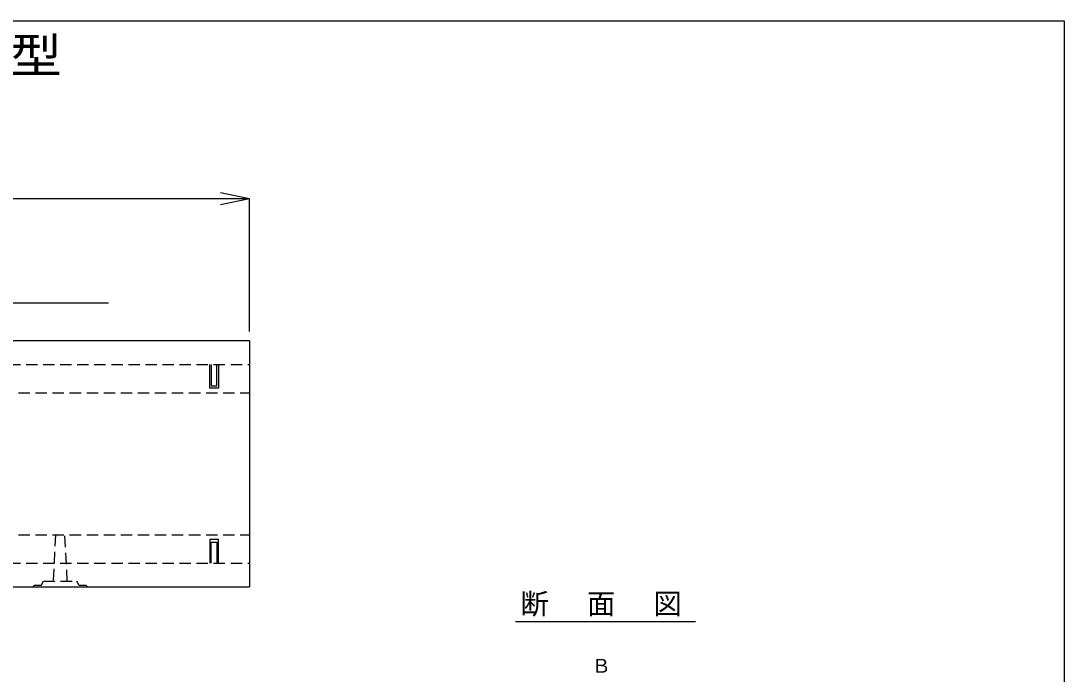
# Model space of a CAD drawing. Units: millimetres, scale not verified. Extents: x -2700 to 2700, y -1900 to 1800.
# Drawn here: x 497 to 2700, y 420 to 1800 of the extents above; entities that cross this region are included whole.
import ezdxf
from ezdxf.enums import TextEntityAlignment as Align

# ---------------------------------------------------------------- set-up
doc = ezdxf.new("R2010")
doc.units = ezdxf.units.MM
doc.header["$LTSCALE"] = 20
doc.linetypes.add('DASHED1', pattern=[1.8, 1.2, -0.6])
for name, color, linetype in [('0-1_1', 3, 'Continuous'), ('0-2_2', 4, 'Continuous'), ('F-0_240', 2, 'Continuous')]:
    doc.layers.add(name, color=color, linetype=linetype)
doc.styles.add('ＭＳ ゴシック', font='')
doc.styles.get('ＭＳ ゴシック').set_extended_font_data('MS Gothic')

msp = doc.modelspace()

# ---------------------------------------------------------------- linework, layer by layer
at = {"layer": '0-1_1'}
for p, q in [((980, 1124.05), (-1020, 1124.05)), ((980, 1124.05), (980, 604.05)), ((-1020, 604.05), (980, 604.05))]:
    msp.add_line(p, q, dxfattribs=at)
at = {"layer": '0-1_1', "linetype": 'DASHED1'}
for p, q in [((40, 1074.05), (980, 1074.05)), ((-1020, 1014.05), (980, 1014.05)), ((-1020, 714.05), (980, 714.05)), ((570, 714.05), (565, 616.05)), ((595, 616.05), (590, 714.05)), ((40, 654.05), (980, 654.05)), ((522, 604.05), (525, 607.05)), ((540, 607.05), (525, 607.05)), ((620, 607.05), (615, 616.05))]:
    msp.add_line(p, q, dxfattribs=at)
at = {"layer": '0-1_1', "color": 7}
for p, q in [((911, 1029.05), (911, 1074.05)), ((911, 699.05), (911, 654.05))]:
    msp.add_line(p, q, dxfattribs=at)
for points in [[(914, 1074.05), (914, 1024.05), (896, 1024.05), (896, 1074.05)], [(899, 1074.05), (899, 1029.05), (911, 1029.05)], [(914, 654.05), (914, 704.05), (896, 704.05), (896, 654.05)], [(899, 654.05), (899, 699.05), (911, 699.05)]]:
    msp.add_lwpolyline(points, dxfattribs=at)
at = {"layer": '0-1_1', "linetype": 'DASHED1'}
for points in [[(540, 607.05), (545, 616.05), (615, 616.05)], [(638, 604.05), (635, 607.05), (620, 607.05)]]:
    msp.add_lwpolyline(points, dxfattribs=at)
at = {"layer": '0-2_2'}
for p, q in [((980, 1424.05), (918.87, 1437.05)), ((980, 1424.05), (-1020, 1424.05)), ((980, 1424.05), (918.87, 1411.06)), ((980, 1144.05), (980, 1424.05)), ((980, 1144.05), (980, 1270.84))]:
    msp.add_line(p, q, dxfattribs=at)
at = {"layer": '0-2_2', "color": 7}
msp.add_line((1541.8, 531.2), (1921.61, 531.2), dxfattribs=at)
msp.add_lwpolyline([(80, 1204.05), (130, 1204.05), (682, 1204.05)], dxfattribs=at)
at = {"layer": 'F-0_240'}
for p, q in [((-2700, 1800), (2700, 1800)), ((2700, 1800), (2700, -1900))]:
    msp.add_line(p, q, dxfattribs=at)

# ---------------------------------------------------------------- texts
at = {"layer": '0-2_2', "color": 3, "style": 'ＭＳ ゴシック', "width": 1.1}
msp.add_text('ノーサウンド側溝\u3000Ｎ型', height=73.31, dxfattribs=at).set_placement((-626.17, 1668.17), align=Align.BOTTOM_LEFT)
at = {"layer": '0-2_2', "style": 'ＭＳ ゴシック'}
msp.add_text('Ｂ', height=29.33, dxfattribs=at).set_placement((1702.5, 414.05), align=Align.BOTTOM_LEFT)
at = {"layer": '0-2_2', "color": 7, "insert": (1551.8, 541.2), "char_height": 43.99, "attachment_point": 7, "style": 'ＭＳ ゴシック'}
msp.add_mtext('\\T1.17;断\u3000面\u3000図', dxfattribs=at)

doc.saveas('drawing.dxf')
